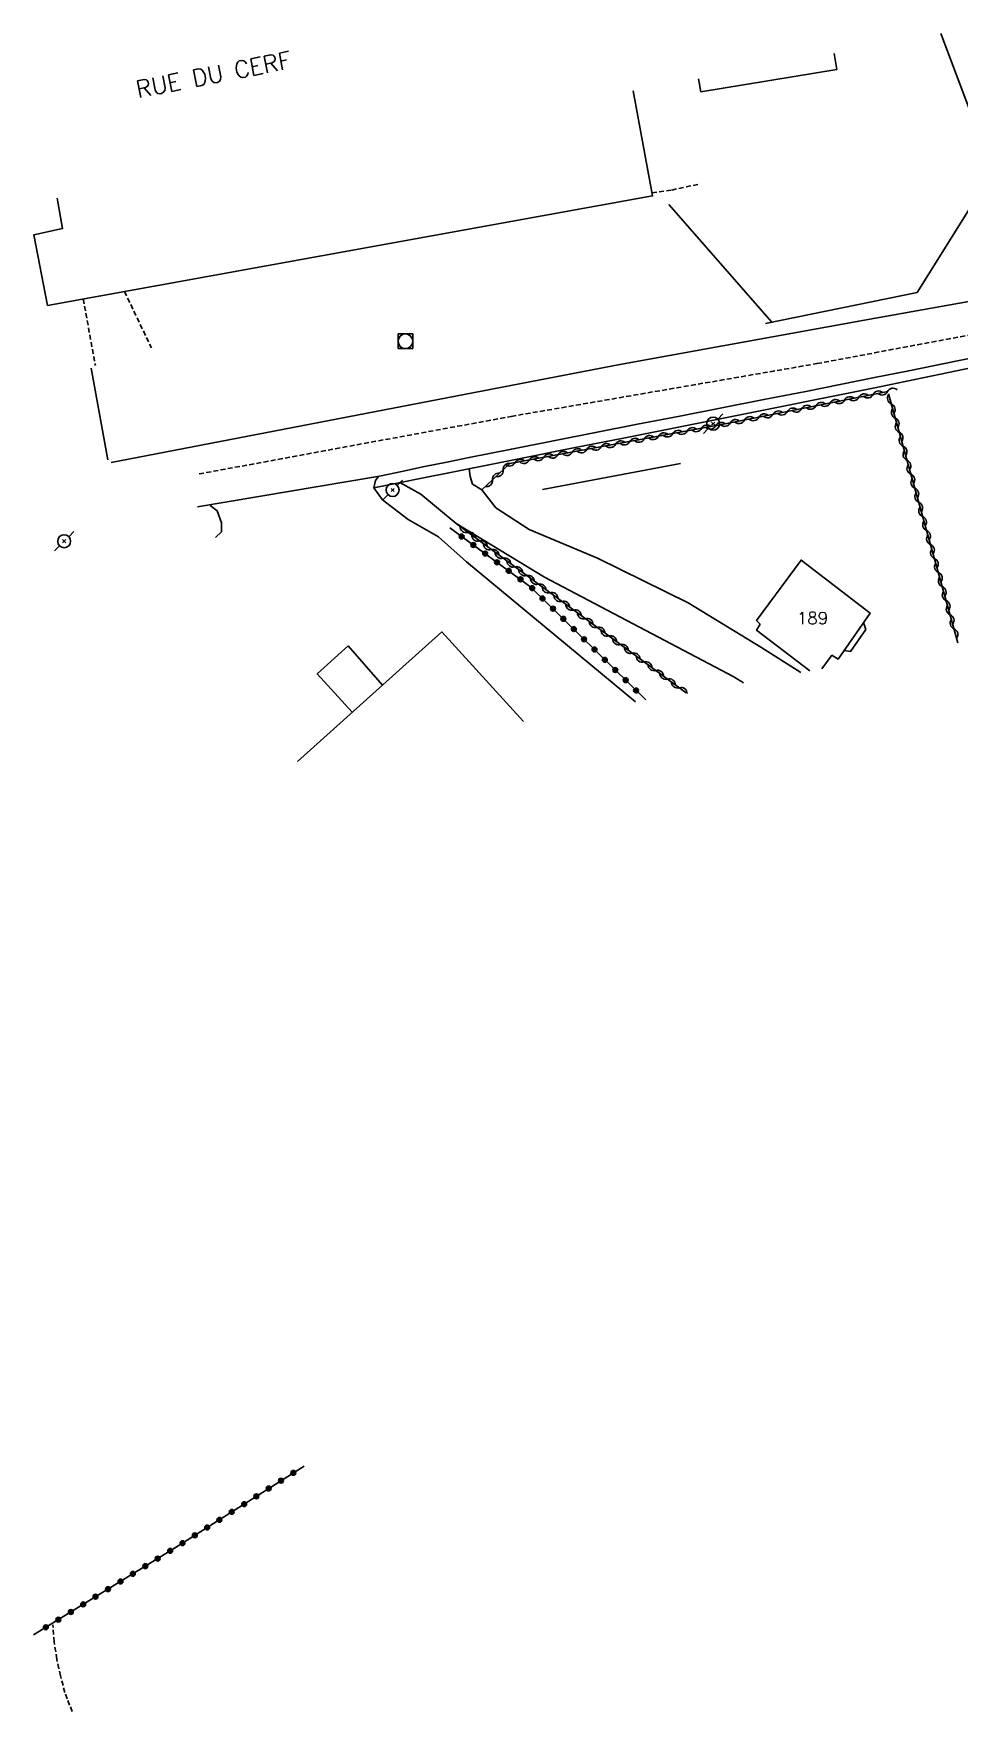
# Model space of a CAD drawing. Header units: millimetres. Extents: x 159000 to 160002, y 156999 to 158000.
# Drawn here: x 159270.2 to 159365.5, y 157767.4 to 157939.5 of the extents above; entities that cross this region are included whole.
import ezdxf
from ezdxf.enums import TextEntityAlignment as Align

# ---------------------------------------------------------------- set-up
doc = ezdxf.new("R2010")
doc.units = ezdxf.units.MM
doc.linetypes.add('DASHED', pattern=[0.75, 0.5, -0.25])
doc.layers.get('0').update_dxf_attribs({"linetype": 'CONTINUOUS'})
for name, color, linetype in [('W0001', 6, 'DASHED'), ('W0008', 7, 'CONTINUOUS'), ('W0014', 7, 'CONTINUOUS'), ('W0017', 7, 'CONTINUOUS'), ('W0070', 7, 'DASHED'), ('W0101', 7, 'CONTINUOUS'), ('W0104', 1, 'CONTINUOUS'), ('W0112', 1, 'DASHED'), ('W0303', 7, 'CONTINUOUS'), ('W0310', 3, 'CONTINUOUS'), ('W0323', 7, 'CONTINUOUS'), ('W0333', 7, 'CONTINUOUS'), ('W0420', 7, 'CONTINUOUS'), ('W0473', 7, 'CONTINUOUS'), ('W0989', 7, 'CONTINUOUS'), ('W0991', 7, 'CONTINUOUS')]:
    doc.layers.add(name, color=color, linetype=linetype)
doc.styles.get("Standard").update_dxf_attribs({"font": 'romans.shx', "width": 0.85})

# ---------------------------------------------------------------- blocks, each defined once
blk = doc.blocks.new('T420')
for p, q in [((0.75, 0.75), (-0.75, 0.75)), ((-0.75, 0.75), (-0.75, -0.75)), ((0.75, 0.75), (0.75, -0.75)), ((0.75, -0.75), (-0.75, -0.75))]:
    blk.add_line(p, q)
blk.add_ellipse((0, 0), major_axis=(-0.53, 0.53), ratio=1, start_param=3.926991, end_param=10.210176)
blk = doc.blocks.new('T473')
for p, q in [((-0.166667, 0.166667), (0.166667, -0.166667)), ((-0.166667, -0.166667), (0.166667, 0.166667)), ((0.500001, 0.500001), (1.000002, 1.000002)), ((-1.000002, -1.000002), (-0.500001, -0.500001))]:
    blk.add_line(p, q)
blk.add_ellipse((0, 0), major_axis=(0.471405, 0.471405), ratio=1, start_param=5.4977871438, end_param=11.780972451)
blk = doc.blocks.new('t310o')
at = {"color": 0, "linetype": 'Continuous'}
for centre, start, end in [((-0.5, 0.38), 216.8699, 323.1304), ((0.5, -0.37), 36.8699, 143.1303)]:
    blk.add_arc(centre, 0.625, start, end, dxfattribs=at)
blk = doc.blocks.new('t323o')
at = {"color": 0, "linetype": 'Continuous'}
for radius in [0.25, 0.15]:
    blk.add_circle((0, 0), radius, dxfattribs=at)

msp = doc.modelspace()

# ---------------------------------------------------------------- linework, layer by layer
at = {"layer": 'W0001'}
msp.add_lwpolyline([(159287.26, 157894.18), (159319.37, 157900.1), (159319.37, 157900.1), (159350.81, 157905.52), (159378.62, 157910.74)], dxfattribs=at)
at = {"layer": 'W0008'}
for points in [[(159278.2, 157895.36), (159330.55, 157905.42), (159330.55, 157905.42), (159356.84, 157910.19), (159383.13, 157914.89)], [(159305.81, 157893.95), (159305.81, 157893.95)]]:
    msp.add_lwpolyline(points, dxfattribs=at)
at = {"layer": 'W0014'}
for points in [[(159369.47, 157905.67), (159365.18, 157904.78), (159360.89, 157903.89), (159356.6, 157903.01), (159351.47, 157901.97), (159346.33, 157900.94), (159341.2, 157899.91), (159336.06, 157898.89), (159330.92, 157897.87), (159325.78, 157896.85), (159320.65, 157895.83), (159315.51, 157894.81), (159312.94, 157894.29), (159310.36, 157893.78), (159307.79, 157893.26), (159305.22, 157892.75)], [(159305.81, 157893.95), (159308.12, 157894.44), (159310.43, 157894.93), (159312.74, 157895.4), (159315.05, 157895.87), (159319.38, 157896.74), (159323.71, 157897.6), (159328.04, 157898.44), (159332.37, 157899.29), (159336.7, 157900.13), (159341.03, 157900.97), (159345.36, 157901.82), (159349.68, 157902.67), (159353.21, 157903.37), (159356.73, 157904.08), (159360.25, 157904.79), (159363.78, 157905.5), (159367.3, 157906.21)], [(159287.09, 157890.81), (159305.81, 157893.95)]]:
    msp.add_lwpolyline(points, dxfattribs=at)
at = {"layer": 'W0017'}
for points in [[(159361.11, 157912.82), (159368.91, 157925.27), (159363.57, 157939.47)], [(159346.16, 157909.79), (159335.59, 157921.88)], [(159277.86, 157895.64), (159276.17, 157905.04)], [(159316.33, 157892.55), (159315.37, 157893.14), (159315.15, 157893.93), (159315.04, 157894.71)], [(159305.7, 157893.93), (159305.4, 157893.5), (159305.22, 157892.75), (159306.12, 157891.52), (159308.76, 157889.5), (159311.87, 157887.72), (159314.75, 157885.16), (159332.15, 157870.76)], [(159313.69, 157889.07), (159310.07, 157892.09), (159307.91, 157893.29)], [(159288.39, 157890.95), (159289.13, 157890.39), (159289.55, 157889.15), (159289.55, 157888.22), (159288.96, 157887.65)], [(159349.16, 157873.75), (159345.04, 157876.37), (159337.57, 157880.92), (159328.25, 157885.53), (159321.2, 157888.46), (159317.8, 157890.71), (159316.33, 157892.55)], [(159313.69, 157889.07), (159322.78, 157883.56), (159342.25, 157873.32), (159343.25, 157872.71)]]:
    msp.add_lwpolyline(points, dxfattribs=at)
at = {"layer": 'W0070'}
msp.add_lwpolyline([(159274.22, 157766.95), (159273.94, 157767.59), (159273.68, 157768.23), (159273.46, 157768.89), (159272.99, 157770.6), (159272.62, 157772.33), (159272.36, 157774.09), (159272.21, 157775.85)], dxfattribs=at)
at = {"layer": 'W0101'}
for points in [[(159352.87, 157935.78), (159352.58, 157937.42)], [(159338.63, 157934.82), (159338.88, 157933.48), (159352.87, 157935.78)], [(159353, 157875.14), (159356.28, 157879.88), (159349.18, 157885.33), (159344.61, 157879.12), (159344.99, 157878.75)], [(159320.64, 157868.73), (159312.24, 157877.93), (159297.38, 157864.63)], [(159344.99, 157878.75), (159344.6, 157878.11), (159350.08, 157873.92)], [(159351.31, 157874.13), (159352.36, 157875.54), (159353, 157875.14)]]:
    msp.add_lwpolyline(points, dxfattribs=at)
at = {"layer": 'W0104'}
for points in [[(159272.65, 157922.54), (159273.22, 157919.4), (159270.27, 157918.78), (159271.67, 157911.51), (159333.9, 157922.77), (159331.9, 157933.57)], [(159355.85, 157878.19), (159355.6, 157878.89)], [(159355.85, 157878.19), (159354.27, 157875.94), (159353.62, 157876.04)], [(159302.61, 157876.51), (159299.42, 157873.64), (159303, 157869.67)], [(159302.61, 157876.51), (159306.12, 157872.46)]]:
    msp.add_lwpolyline(points, dxfattribs=at)
at = {"layer": 'W0112'}
for points in [[(159338.57, 157923.95), (159335.82, 157923.36), (159333.84, 157923.09)], [(159275.34, 157912.17), (159276.59, 157905.32)], [(159279.58, 157912.94), (159282.35, 157907.16)]]:
    msp.add_lwpolyline(points, dxfattribs=at)
at = {"layer": 'W0303'}
msp.add_lwpolyline([(159336.77, 157895.24), (159322.6, 157892.59)], dxfattribs=at)
at = {"layer": 'W0310'}
for points in [[(159358.11, 157902.66), (159341.19, 157899.29), (159319.23, 157895.25), (159316.33, 157892.55)], [(159358.17, 157902.4), (159365.31, 157876.81)], [(159337.37, 157871.68), (159313.69, 157889.07)]]:
    msp.add_lwpolyline(points, dxfattribs=at)
at = {"layer": 'W0323'}
for points in [[(159313.05, 157888.64), (159321.39, 157882.55), (159333.21, 157870.94)], [(159298.06, 157792.17), (159284.74, 157783.73), (159270.22, 157774.81)]]:
    msp.add_lwpolyline(points, dxfattribs=at)
at = {"layer": 'W0333'}
msp.add_lwpolyline([(159345.53, 157909.66), (159361.11, 157912.82)], dxfattribs=at)

# ---------------------------------------------------------------- block references
at = {"layer": 'W0310'}
for p, rotation in [((159358.07, 157902.65), 191.281283284381), ((159349.24, 157900.89), 191.281283284381), ((159350.71, 157901.19), 191.281283284381), ((159352.18, 157901.48), 191.281283284381), ((159353.65, 157901.77), 191.281283284381), ((159355.12, 157902.07), 191.281283284381), ((159356.6, 157902.36), 191.281283284381), ((159358.46, 157901.37), 285.5944191887025), ((159340.41, 157899.14), 190.4281103980688), ((159341.88, 157899.43), 191.281283284381), ((159343.36, 157899.72), 191.281283284381), ((159344.83, 157900.01), 191.281283284381), ((159346.3, 157900.31), 191.281283284381), ((159347.77, 157900.6), 191.281283284381), ((159358.86, 157899.93), 285.5944191887025), ((159359.26, 157898.48), 285.5944191887025), ((159331.56, 157897.51), 190.4281103980688), ((159333.04, 157897.79), 190.4281103980688), ((159334.51, 157898.06), 190.4281103980688), ((159335.99, 157898.33), 190.4281103980688), ((159337.46, 157898.6), 190.4281103980688), ((159338.94, 157898.87), 190.4281103980688), ((159359.67, 157897.04), 285.5944191887025), ((159321.23, 157895.61), 190.4281103980688), ((159322.71, 157895.89), 190.4281103980688), ((159324.18, 157896.16), 190.4281103980688), ((159325.66, 157896.43), 190.4281103980688), ((159327.13, 157896.7), 190.4281103980688), ((159328.61, 157896.97), 190.4281103980688), ((159330.09, 157897.24), 190.4281103980688), ((159360.07, 157895.59), 285.5944191887025), ((159317.43, 157893.57), 222.8955364959288), ((159318.53, 157894.59), 222.8955364959288), ((159319.76, 157895.34), 190.4281103980688), ((159360.47, 157894.15), 285.5944191887025), ((159360.88, 157892.7), 285.5944191887025), ((159361.28, 157891.26), 285.5944191887025), ((159361.68, 157889.81), 285.5944191887025), ((159362.09, 157888.37), 285.5944191887025), ((159314.9, 157888.18), 143.7094728058672), ((159316.11, 157887.29), 143.7094728058672), ((159362.49, 157886.93), 285.5944191887025), ((159317.31, 157886.4), 143.7094728058672), ((159318.52, 157885.52), 143.7094728058672), ((159362.89, 157885.48), 285.5944191887025), ((159319.73, 157884.63), 143.7094728058672), ((159320.94, 157883.74), 143.7094728058672), ((159363.3, 157884.04), 285.5944191887025), ((159322.15, 157882.85), 143.7094728058672), ((159323.36, 157881.97), 143.7094728058672), ((159363.7, 157882.59), 285.5944191887025), ((159324.57, 157881.08), 143.7094728058672), ((159325.78, 157880.19), 143.7094728058672), ((159364.1, 157881.15), 285.5944191887025), ((159364.51, 157879.7), 285.5944191887025), ((159326.99, 157879.3), 143.7094728058672), ((159328.2, 157878.41), 143.7094728058672), ((159364.91, 157878.26), 285.5944191887025), ((159329.4, 157877.53), 143.7094728058672), ((159330.61, 157876.64), 143.7094728058672), ((159331.82, 157875.75), 143.7094728058672), ((159333.03, 157874.86), 143.7094728058672), ((159334.24, 157873.98), 143.7094728058672), ((159335.45, 157873.09), 143.7094728058672), ((159336.66, 157872.2), 143.7094728058672)]:
    msp.add_blockref('t310o', p, dxfattribs=dict(at, rotation=rotation))
at = {"layer": 'W0323'}
for p, rotation in [((159314.26, 157887.75), 323.9179667629311), ((159315.47, 157886.87), 323.9179667629311), ((159316.68, 157885.99), 323.9179667629311), ((159317.9, 157885.1), 323.9179667629311), ((159319.11, 157884.22), 323.9179667629311), ((159320.32, 157883.34), 323.9179667629311), ((159321.52, 157882.43), 315.501375517637), ((159322.59, 157881.38), 315.501375517637), ((159323.66, 157880.33), 315.501375517637), ((159324.73, 157879.28), 315.501375517637), ((159325.8, 157878.23), 315.501375517637), ((159326.86, 157877.18), 315.501375517637), ((159327.93, 157876.13), 315.501375517637), ((159329, 157875.07), 315.501375517637), ((159330.07, 157874.02), 315.501375517637), ((159331.14, 157872.97), 315.501375517637), ((159332.21, 157871.92), 315.501375517637), ((159296.95, 157791.47), 212.3783786879883), ((159293.15, 157789.06), 212.3783786879883), ((159294.42, 157789.87), 212.3783786879883), ((159295.69, 157790.67), 212.3783786879883), ((159290.62, 157787.46), 212.3783786879883), ((159291.89, 157788.26), 212.3783786879883), ((159288.09, 157785.85), 212.3783786879883), ((159289.35, 157786.65), 212.3783786879883), ((159285.55, 157784.24), 212.3783786879883), ((159286.82, 157785.05), 212.3783786879883), ((159283, 157782.66), 211.5521895865995), ((159284.28, 157783.45), 211.5521895865995), ((159280.45, 157781.09), 211.5521895865995), ((159281.73, 157781.88), 211.5521895865995), ((159276.61, 157778.74), 211.5521895865995), ((159277.89, 157779.52), 211.5521895865995), ((159279.17, 157780.31), 211.5521895865995), ((159274.06, 157777.17), 211.5521895865995), ((159275.33, 157777.95), 211.5521895865995), ((159271.5, 157775.6), 211.5521895865995), ((159272.78, 157776.38), 211.5521895865995)]:
    msp.add_blockref('t323o', p, dxfattribs=dict(at, rotation=rotation))
at = {"layer": 'W0420'}
msp.add_blockref('T420', (159308.49, 157907.82), dxfattribs=at)
at = {"layer": 'W0473'}
for p in [(159340.14, 157899.35), (159307.17, 157892.53), (159273.38, 157887.26)]:
    msp.add_blockref('T473', p, dxfattribs=at)

# ---------------------------------------------------------------- texts
at = {"layer": 'W0989'}
msp.add_text('RUE DU CERF', height=1.75, rotation=11.0322, dxfattribs=at).set_placement((159280.98, 157932.83))
at = {"layer": 'W0991'}
msp.add_text('189', height=1.25, dxfattribs=at).set_placement((159350.36, 157879.36), align=Align.MIDDLE_CENTER)

doc.saveas('drawing.dxf')
